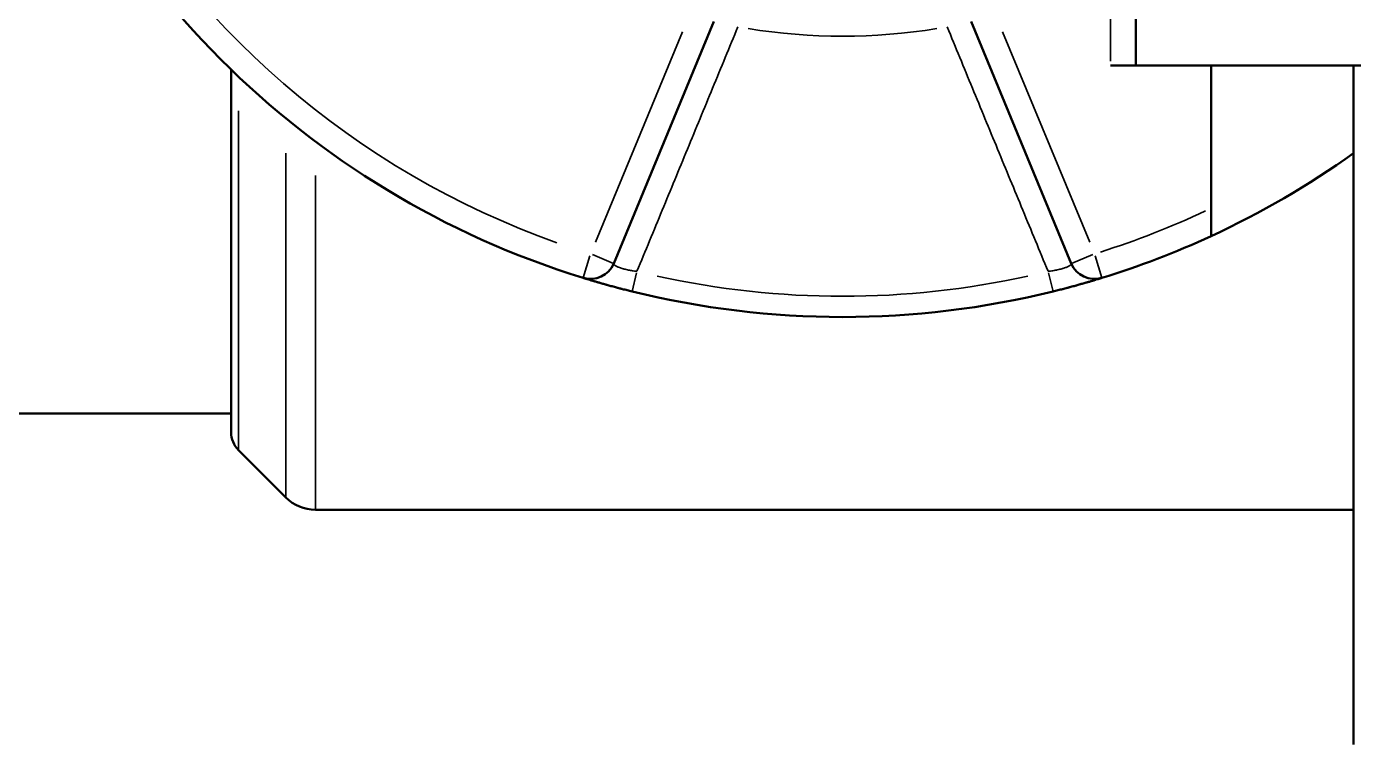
# Model space of a CAD drawing. Header units: millimetres. Extents: x 0 to 2100, y 0 to 1485.
# Drawn here: x 486.1 to 644.5, y 328.7 to 414.3 of the extents above; entities that cross this region are included whole.
import ezdxf

# ---------------------------------------------------------------- set-up
doc = ezdxf.new("R2010")
doc.units = ezdxf.units.MM
doc.header["$LTSCALE"] = 5
doc.layers.add('Visibile (ISO)', color=7, linetype='Continuous', lineweight=50)
doc.layers.add('Visibile sottile (ISO)', color=7, linetype='Continuous', lineweight=35)

msp = doc.modelspace()

# ---------------------------------------------------------------- linework, layer by layer
at = {"layer": 'Visibile (ISO)'}
for p, q in [((618.5468, 420.1548), (618.5468, 409.6529)), ((556.2312, 386.0432), (568.1881, 414.9097)), ((598.9054, 414.9097), (610.8623, 386.0432)), ((510.5468, 365.8955), (510.5468, 409.181)), ((615.5468, 409.6529), (618.5468, 409.6529)), ((618.5468, 409.6529), (688.5468, 409.6529)), ((627.5468, 409.6529), (627.5468, 392.6311)), ((644.5468, 409.6529), (644.5468, 328.6529)), ((627.5468, 392.6311), (627.5468, 389.3166)), ((510.5468, 368.1529), (478.5468, 368.1529)), ((511.4255, 363.7742), (517.0823, 358.1173)), ((520.6178, 356.6529), (644.5468, 356.6529))]:
    msp.add_line(p, q, dxfattribs=at)
for centre, radius, start, end in [((583.5468, 484.6529), 105, 197.155883, 252.844117), ((583.5468, 484.6529), 105, 294.774474, 305.517556), ((583.5468, 484.6529), 105, 287.155883, 294.774474), ((553.4596, 387.1913), 3, 252.844117, 337.5), ((613.634, 387.1913), 3, 202.5, 287.155883), ((583.5468, 484.6529), 105, 256.151514, 283.848486), ((513.5468, 365.8955), 3, 180, 225), ((520.6178, 361.6529), 5, 225, 270)]:
    msp.add_arc(centre, radius, start, end, dxfattribs=at)
for points, knots in [([(558.4145, 382.705), (558.2216, 382.7526), (558.0298, 382.8004), (557.839, 382.8486), (557.6482, 382.8968), (557.4585, 382.9452), (557.2698, 382.994), (557.2463, 383.0001), (557.2227, 383.0062), (557.1992, 383.0123), (557.1756, 383.0184), (557.1521, 383.0245), (557.1286, 383.0306), (557.1248, 383.0316), (557.1211, 383.0326), (557.1173, 383.0336), (557.0742, 383.0448), (557.0313, 383.056), (556.9886, 383.0671), (556.9841, 383.0683), (556.9797, 383.0694), (556.9753, 383.0706), (556.8869, 383.0937), (556.7992, 383.1168), (556.7123, 383.1398), (556.7068, 383.1412), (556.7012, 383.1427), (556.6957, 383.1442), (556.519, 383.1909), (556.3455, 383.2373), (556.1752, 383.2833), (556.1678, 383.2853), (556.1604, 383.2873), (556.153, 383.2893), (555.9851, 383.3346), (555.8203, 383.3796), (555.6586, 383.4242), (555.6498, 383.4266), (555.6411, 383.429), (555.6323, 383.4314), (555.5569, 383.4522), (555.4822, 383.4729), (555.4082, 383.4935), (555.3989, 383.4961), (555.3896, 383.4987), (555.3803, 383.5013), (555.369, 383.5044), (555.3577, 383.5076), (555.3464, 383.5107), (555.337, 383.5133), (555.3276, 383.5159), (555.3183, 383.5185), (555.3072, 383.5216), (555.2962, 383.5247), (555.2852, 383.5278), (555.2757, 383.5304), (555.2663, 383.5331), (555.2569, 383.5357), (555.2259, 383.5444), (555.1951, 383.553), (555.1645, 383.5616), (555.155, 383.5643), (555.1454, 383.5669), (555.1359, 383.5696), (554.9869, 383.6115), (554.8432, 383.6522), (554.705, 383.6917), (554.6955, 383.6944), (554.686, 383.6972), (554.6765, 383.6999), (554.5398, 383.739), (554.4084, 383.7769), (554.2823, 383.8134), (554.2733, 383.8161), (554.2643, 383.8187), (554.2553, 383.8213), (554.1883, 383.8407), (554.1229, 383.8598), (554.059, 383.8785), (554.0271, 383.8878), (553.9956, 383.8971), (553.9645, 383.9062), (553.9489, 383.9108), (553.9335, 383.9153), (553.9181, 383.9198), (553.9109, 383.922), (553.9037, 383.9241), (553.8966, 383.9262), (553.8885, 383.9286), (553.8804, 383.9309), (553.8724, 383.9333), (553.8652, 383.9354), (553.8581, 383.9375), (553.851, 383.9396), (553.836, 383.944), (553.8211, 383.9484), (553.8063, 383.9528), (553.7767, 383.9615), (553.7477, 383.9701), (553.7192, 383.9786), (553.6622, 383.9955), (553.6072, 384.0118), (553.5543, 384.0276), (553.5477, 384.0295), (553.5411, 384.0315), (553.5345, 384.0335), (553.4364, 384.0627), (553.3454, 384.09), (553.2615, 384.1153), (553.2564, 384.1168), (553.2514, 384.1184), (553.2463, 384.1199), (553.1628, 384.145), (553.0865, 384.1682), (553.0175, 384.1891), (553.014, 384.1902), (553.0105, 384.1913), (553.007, 384.1923), (552.9891, 384.1978), (552.9717, 384.2031), (552.9548, 384.2082), (552.9409, 384.2124), (552.9273, 384.2166), (552.9141, 384.2206), (552.9113, 384.2215), (552.9085, 384.2223), (552.9057, 384.2232), (552.9045, 384.2235), (552.9033, 384.2239), (552.9021, 384.2243), (552.8981, 384.2255), (552.8942, 384.2267), (552.8903, 384.2279), (552.8825, 384.2303), (552.8748, 384.2326), (552.8673, 384.2349), (552.8523, 384.2395), (552.8379, 384.2439), (552.824, 384.2481), (552.8219, 384.2488), (552.8199, 384.2494), (552.8178, 384.25), (552.7652, 384.2661), (552.7213, 384.2796), (552.6859, 384.2905), (552.6849, 384.2908), (552.6839, 384.2911), (552.683, 384.2914), (552.6476, 384.3023), (552.6208, 384.3105), (552.6027, 384.3161), (552.5841, 384.3218), (552.5747, 384.3248), (552.5747, 384.3248)], [0, 0, 0, 0, 0.00059289856, 0.00059289856, 0.00059289856, 0.00118579713, 0.00118579713, 0.00118579713, 0.00125990945, 0.00125990945, 0.00125990945, 0.00133402177, 0.00133402177, 0.00133402177, 0.00134599006, 0.00134599006, 0.00134599006, 0.00148224641, 0.00148224641, 0.00148224641, 0.00149630056, 0.00149630056, 0.00149630056, 0.00177869569, 0.00177869569, 0.00177869569, 0.00179670022, 0.00179670022, 0.00179670022, 0.00237159425, 0.00237159425, 0.00237159425, 0.00239662266, 0.00239662266, 0.00239662266, 0.00296449282, 0.00296449282, 0.00296449282, 0.00299537848, 0.00299537848, 0.00299537848, 0.0032609421, 0.0032609421, 0.0032609421, 0.00329430968, 0.00329430968, 0.00329430968, 0.00333505442, 0.00333505442, 0.00333505442, 0.00336899425, 0.00336899425, 0.00336899425, 0.00340916674, 0.00340916674, 0.00340916674, 0.0034436509, 0.0034436509, 0.0034436509, 0.00355739138, 0.00355739138, 0.00355739138, 0.00359288016, 0.00359288016, 0.00359288016, 0.00415028994, 0.00415028994, 0.00415028994, 0.00418872186, 0.00418872186, 0.00418872186, 0.00474318851, 0.00474318851, 0.00474318851, 0.00478286799, 0.00478286799, 0.00478286799, 0.0050792995, 0.0050792995, 0.0050792995, 0.00522735996, 0.00522735996, 0.00522735996, 0.00530135331, 0.00530135331, 0.00530135331, 0.00533608707, 0.00533608707, 0.00533608707, 0.00537531651, 0.00537531651, 0.00537531651, 0.00541019939, 0.00541019939, 0.00541019939, 0.00548431171, 0.00548431171, 0.00548431171, 0.00563253635, 0.00563253635, 0.00563253635, 0.00592898563, 0.00592898563, 0.00592898563, 0.00596615736, 0.00596615736, 0.00596615736, 0.0065218842, 0.0065218842, 0.0065218842, 0.00655555018, 0.00655555018, 0.00655555018, 0.00711478276, 0.00711478276, 0.00711478276, 0.00714351157, 0.00714351157, 0.00714351157, 0.00729028569, 0.00729028569, 0.00729028569, 0.00741123204, 0.00741123204, 0.00741123204, 0.0074369502, 0.0074369502, 0.0074369502, 0.0074482882, 0.0074482882, 0.0074482882, 0.00748534436, 0.00748534436, 0.00748534436, 0.00755945668, 0.00755945668, 0.00755945668, 0.00770768132, 0.00770768132, 0.00770768132, 0.0077301381, 0.0077301381, 0.0077301381, 0.00830057989, 0.00830057989, 0.00830057989, 0.00831609777, 0.00831609777, 0.00831609777, 0.00889347845, 0.00889347845, 0.00889347845, 0.00948637701, 0.00948637701, 0.00948637701, 0.00948637701]), ([(614.5189, 384.3248), (614.5189, 384.3248), (614.5099, 384.322), (614.492, 384.3165), (614.4916, 384.3163), (614.4911, 384.3162), (614.4907, 384.3161), (614.4727, 384.3105), (614.4462, 384.3023), (614.411, 384.2915), (614.4095, 384.2911), (614.408, 384.2906), (614.4066, 384.2902), (614.3988, 384.2878), (614.3907, 384.2853), (614.3822, 384.2827), (614.3804, 384.2821), (614.3785, 384.2815), (614.3767, 384.281), (614.3733, 384.28), (614.3699, 384.2789), (614.3664, 384.2778), (614.3645, 384.2772), (614.3625, 384.2766), (614.3605, 384.276), (614.357, 384.2749), (614.3534, 384.2738), (614.3498, 384.2727), (614.3477, 384.2721), (614.3455, 384.2714), (614.3433, 384.2707), (614.3224, 384.2643), (614.2997, 384.2574), (614.2752, 384.2499), (614.2724, 384.249), (614.2695, 384.2481), (614.2666, 384.2472), (614.2145, 384.2313), (614.1548, 384.2131), (614.0875, 384.1926), (614.083, 384.1913), (614.0785, 384.1899), (614.074, 384.1885), (614.0063, 384.1679), (613.9313, 384.1452), (613.8487, 384.1203), (613.8425, 384.1184), (613.8361, 384.1165), (613.8298, 384.1146), (613.7914, 384.1031), (613.7515, 384.0911), (613.7099, 384.0786), (613.7027, 384.0764), (613.6955, 384.0743), (613.6882, 384.0721), (613.6709, 384.0669), (613.6534, 384.0617), (613.6356, 384.0563), (613.6279, 384.054), (613.6202, 384.0517), (613.6124, 384.0494), (613.6073, 384.0479), (613.6023, 384.0464), (613.5972, 384.0448), (613.5893, 384.0425), (613.5813, 384.0401), (613.5733, 384.0377), (613.5682, 384.0362), (613.5631, 384.0347), (613.558, 384.0332), (613.5499, 384.0307), (613.5417, 384.0283), (613.5335, 384.0259), (613.4352, 383.9966), (613.3308, 383.9656), (613.2206, 383.9331), (613.2109, 383.9303), (613.2013, 383.9275), (613.1916, 383.9246), (613.0804, 383.8919), (612.9633, 383.8576), (612.8404, 383.8219), (612.8296, 383.8188), (612.8188, 383.8156), (612.8079, 383.8125), (612.6836, 383.7764), (612.5534, 383.7389), (612.4172, 383.6999), (612.4056, 383.6966), (612.394, 383.6933), (612.3823, 383.6899), (612.3753, 383.6879), (612.3683, 383.6859), (612.3612, 383.6839), (612.3496, 383.6806), (612.3379, 383.6773), (612.3261, 383.6739), (612.3189, 383.6719), (612.3118, 383.6698), (612.3046, 383.6678), (612.2929, 383.6644), (612.2811, 383.6611), (612.2693, 383.6578), (612.243, 383.6502), (612.2164, 383.6427), (612.1897, 383.6351), (612.178, 383.6318), (612.1663, 383.6285), (612.1545, 383.6252), (612.0887, 383.6065), (612.0221, 383.5877), (611.9547, 383.5688), (611.943, 383.5655), (611.9314, 383.5623), (611.9198, 383.559), (611.7714, 383.5174), (611.6192, 383.475), (611.463, 383.4319), (611.452, 383.4289), (611.441, 383.4258), (611.4299, 383.4228), (611.2716, 383.3792), (611.1092, 383.3349), (610.9429, 383.2899), (610.933, 383.2872), (610.9232, 383.2846), (610.9133, 383.2819), (610.8338, 383.2604), (610.7533, 383.2388), (610.672, 383.2171), (610.6629, 383.2146), (610.6539, 383.2122), (610.6448, 383.2098), (610.631, 383.2061), (610.617, 383.2024), (610.6031, 383.1987), (610.5943, 383.1963), (610.5855, 383.194), (610.5767, 383.1916), (610.5625, 383.1878), (610.5482, 383.184), (610.534, 383.1803), (610.5254, 383.178), (610.5169, 383.1757), (610.5084, 383.1734), (610.4707, 383.1634), (610.433, 383.1534), (610.3952, 383.1434), (610.3872, 383.1413), (610.3792, 383.1392), (610.3712, 383.1371), (610.1935, 383.0901), (610.0142, 383.0433), (609.8335, 382.9965), (609.8279, 382.9951), (609.8223, 382.9936), (609.8167, 382.9922), (609.6331, 382.9448), (609.4481, 382.8975), (609.2614, 382.8503), (609.069, 382.8017), (608.8748, 382.7533), (608.6791, 382.705)], [0, 0, 0, 0, 0.00057847775, 0.00057847775, 0.00057847775, 0.00059182513, 0.00059182513, 0.00059182513, 0.00116004261, 0.00116004261, 0.00116004261, 0.00118365025, 0.00118365025, 0.00118365025, 0.00130592424, 0.00130592424, 0.00130592424, 0.00133160653, 0.00133160653, 0.00133160653, 0.00137894118, 0.00137894118, 0.00137894118, 0.00140558467, 0.00140558467, 0.00140558467, 0.00145200271, 0.00145200271, 0.00145200271, 0.00147956281, 0.00147956281, 0.00147956281, 0.00174446052, 0.00174446052, 0.00174446052, 0.00177547538, 0.00177547538, 0.00177547538, 0.00233027916, 0.00233027916, 0.00233027916, 0.0023673005, 0.0023673005, 0.0023673005, 0.00291729322, 0.00291729322, 0.00291729322, 0.00295912563, 0.00295912563, 0.00295912563, 0.00321125356, 0.00321125356, 0.00321125356, 0.00325503819, 0.00325503819, 0.00325503819, 0.00335835491, 0.00335835491, 0.00335835491, 0.00340299447, 0.00340299447, 0.00340299447, 0.00343192883, 0.00343192883, 0.00343192883, 0.00347697262, 0.00347697262, 0.00347697262, 0.00350552921, 0.00350552921, 0.00350552921, 0.00355095076, 0.00355095076, 0.00355095076, 0.004095313, 0.004095313, 0.004095313, 0.00414277588, 0.00414277588, 0.00414277588, 0.00468678883, 0.00468678883, 0.00468678883, 0.00473460101, 0.00473460101, 0.00473460101, 0.0052799645, 0.0052799645, 0.0052799645, 0.00532642613, 0.00532642613, 0.00532642613, 0.00535423581, 0.00535423581, 0.00535423581, 0.00540040427, 0.00540040427, 0.00540040427, 0.00542852958, 0.00542852958, 0.00542852958, 0.00547438242, 0.00547438242, 0.00547438242, 0.00557719349, 0.00557719349, 0.00557719349, 0.0056223387, 0.0056223387, 0.0056223387, 0.00587479806, 0.00587479806, 0.00587479806, 0.00591825126, 0.00591825126, 0.00591825126, 0.00647109562, 0.00647109562, 0.00647109562, 0.00651007639, 0.00651007639, 0.00651007639, 0.00706883459, 0.00706883459, 0.00706883459, 0.00710190151, 0.00710190151, 0.00710190151, 0.00736825037, 0.00736825037, 0.00736825037, 0.00739781407, 0.00739781407, 0.00739781407, 0.00744316413, 0.00744316413, 0.00744316413, 0.00747179222, 0.00747179222, 0.00747179222, 0.00751808794, 0.00751808794, 0.00751808794, 0.00754577036, 0.00754577036, 0.00754577036, 0.00766796624, 0.00766796624, 0.00766796624, 0.00769372664, 0.00769372664, 0.00769372664, 0.00826782915, 0.00826782915, 0.00826782915, 0.00828555176, 0.00828555176, 0.00828555176, 0.00886824141, 0.00886824141, 0.00886824141, 0.00946920202, 0.00946920202, 0.00946920202, 0.00946920202])]:
    msp.add_open_spline(points, degree=3, knots=knots, dxfattribs=at)
at = {"layer": 'Visibile sottile (ISO)'}
for p, q in [((615.5468, 419.6297), (615.5468, 410.178)), ((564.4337, 413.6852), (554.0372, 388.5857)), ((613.0564, 388.5857), (602.6598, 413.6852)), ((511.4255, 404.2572), (511.4255, 363.8932)), ((517.0823, 358.2379), (517.0823, 399.2116)), ((520.6178, 396.5535), (520.6178, 356.7697)), ((553.3902, 386.9664), (552.5774, 384.3336)), ((556.2227, 386.0468), (553.677, 387.1012)), ((613.4165, 387.1012), (610.8709, 386.0468)), ((614.5161, 384.3336), (613.7034, 386.9664)), ((558.4162, 382.7121), (558.9588, 384.9131)), ((608.1347, 384.9131), (608.6773, 382.7121))]:
    msp.add_line(p, q, dxfattribs=at)
for radius, start, end in [(102, 207.790489, 250.472873), (71.4791, 260.938642, 279.061358), (102, 287.575824, 295.134756), (102.5209, 257.536362, 282.463638)]:
    msp.add_arc((583.5468, 484.6529), radius, start, end, dxfattribs=at)
for points, knots in [([(559.0079, 385.112), (560.0121, 387.5415), (561.0162, 389.9712), (563.0241, 394.8308), (564.0279, 397.2608), (566.0352, 402.1211), (567.0387, 404.5514), (569.0451, 409.4126), (570.0481, 411.8434), (571.0508, 414.2746)], [0, 0, 0, 0, 0.0080056539, 0.0080056539, 0.0160113079, 0.0160113079, 0.0240169618, 0.0240169618, 0.0320226157, 0.0320226157, 0.0320226157, 0.0320226157]), ([(596.0427, 414.2746), (597.0454, 411.8434), (598.0484, 409.4126), (600.0549, 404.5514), (601.0584, 402.1211), (603.0656, 397.2608), (604.0695, 394.8308), (606.0774, 389.9712), (607.0815, 387.5415), (608.0857, 385.112)], [0, 0, 0, 0, 0.008005654, 0.008005654, 0.0160113079, 0.0160113079, 0.0240169619, 0.0240169619, 0.0320226159, 0.0320226159, 0.0320226159, 0.0320226159]), ([(556.2312, 386.0432), (556.2251, 386.0283), (556.2233, 386.0126), (556.2259, 385.996), (556.2284, 385.9794), (556.2354, 385.962), (556.2467, 385.9438), (556.258, 385.9255), (556.2737, 385.9064), (556.2941, 385.8865), (556.3042, 385.8766), (556.3155, 385.8664), (556.328, 385.856), (556.3312, 385.8534), (556.3344, 385.8508), (556.3376, 385.8482), (556.3409, 385.8456), (556.3442, 385.843), (556.3477, 385.8403), (556.3545, 385.8351), (556.3615, 385.8298), (556.3689, 385.8245), (556.3983, 385.8032), (556.432, 385.7815), (556.4701, 385.7593), (556.5081, 385.7371), (556.5505, 385.7146), (556.5974, 385.6916), (556.6442, 385.6687), (556.6955, 385.6454), (556.7516, 385.6218), (556.7586, 385.6188), (556.7657, 385.6159), (556.7729, 385.6129), (556.78, 385.61), (556.7872, 385.607), (556.7945, 385.6041), (556.809, 385.5982), (556.8238, 385.5923), (556.8388, 385.5864), (556.8688, 385.5746), (556.8997, 385.5629), (556.9315, 385.5512), (556.9952, 385.5279), (557.0625, 385.5048), (557.1334, 385.482), (557.2043, 385.4592), (557.2789, 385.4366), (557.3574, 385.4145), (557.3966, 385.4034), (557.4367, 385.3925), (557.4779, 385.3816), (557.4985, 385.3762), (557.5192, 385.3708), (557.54, 385.3655), (557.5609, 385.3601), (557.5819, 385.3549), (557.603, 385.3497), (557.6875, 385.3288), (557.7742, 385.3089), (557.8629, 385.2898), (557.9517, 385.2708), (558.0425, 385.2527), (558.1354, 385.2356), (558.1819, 385.227), (558.2289, 385.2187), (558.2764, 385.2107), (558.3002, 385.2066), (558.3241, 385.2027), (558.3481, 385.1988), (558.3721, 385.1949), (558.3963, 385.191), (558.4205, 385.1873), (558.5172, 385.1722), (558.6146, 385.1584), (558.7125, 385.1459), (558.8104, 385.1334), (558.9088, 385.1221), (559.0079, 385.112)], [0, 0, 0, 0, 0.00029426686, 0.00029426686, 0.00029426686, 0.00058853373, 0.00058853373, 0.00058853373, 0.00088280059, 0.00088280059, 0.00088280059, 0.00102993403, 0.00102993403, 0.00102993403, 0.00106671738, 0.00106671738, 0.00106671738, 0.00110350074, 0.00110350074, 0.00110350074, 0.00117706746, 0.00117706746, 0.00117706746, 0.00147133432, 0.00147133432, 0.00147133432, 0.00176560119, 0.00176560119, 0.00176560119, 0.00205986805, 0.00205986805, 0.00205986805, 0.00209665141, 0.00209665141, 0.00209665141, 0.00213343477, 0.00213343477, 0.00213343477, 0.00220700149, 0.00220700149, 0.00220700149, 0.00235413492, 0.00235413492, 0.00235413492, 0.00264840178, 0.00264840178, 0.00264840178, 0.00294266865, 0.00294266865, 0.00294266865, 0.00308980208, 0.00308980208, 0.00308980208, 0.0031633688, 0.0031633688, 0.0031633688, 0.00323693551, 0.00323693551, 0.00323693551, 0.00353120238, 0.00353120238, 0.00353120238, 0.00382546924, 0.00382546924, 0.00382546924, 0.00397260267, 0.00397260267, 0.00397260267, 0.00404616939, 0.00404616939, 0.00404616939, 0.00411973611, 0.00411973611, 0.00411973611, 0.00441400297, 0.00441400297, 0.00441400297, 0.00470826984, 0.00470826984, 0.00470826984, 0.00470826984]), ([(608.0857, 385.112), (608.1847, 385.1221), (608.2827, 385.1333), (608.3799, 385.1458), (608.4771, 385.1582), (608.5734, 385.1718), (608.6688, 385.1866), (608.7641, 385.2014), (608.8586, 385.2173), (608.9521, 385.2345), (608.9755, 385.2388), (608.9989, 385.2432), (609.0221, 385.2476), (609.0337, 385.2498), (609.0454, 385.2521), (609.057, 385.2543), (609.0686, 385.2566), (609.0801, 385.2589), (609.0917, 385.2612), (609.1378, 385.2703), (609.1832, 385.2797), (609.2279, 385.2892), (609.3167, 385.3083), (609.4028, 385.3281), (609.4861, 385.3486), (609.5689, 385.3689), (609.649, 385.39), (609.7263, 385.4117), (609.765, 385.4226), (609.8029, 385.4336), (609.8402, 385.4447), (609.8588, 385.4503), (609.8773, 385.4559), (609.8955, 385.4616), (609.9047, 385.4644), (609.9138, 385.4673), (609.9228, 385.4701), (609.9318, 385.4729), (609.9408, 385.4758), (609.9497, 385.4786), (609.9522, 385.4794), (609.9546, 385.4802), (609.9571, 385.481), (610.0256, 385.503), (610.0903, 385.5251), (610.1513, 385.5473), (610.1543, 385.5484), (610.1573, 385.5495), (610.1603, 385.5506), (610.2203, 385.5726), (610.2767, 385.5946), (610.3296, 385.6166), (610.3327, 385.6179), (610.3359, 385.6192), (610.339, 385.6206), (610.3911, 385.6424), (610.4398, 385.6643), (610.4849, 385.6861), (610.4878, 385.6876), (610.4908, 385.689), (610.4937, 385.6904), (610.4967, 385.6919), (610.4997, 385.6933), (610.5026, 385.6948), (610.5056, 385.6962), (610.5084, 385.6977), (610.5113, 385.6991), (610.5142, 385.7006), (610.5171, 385.702), (610.52, 385.7035), (610.5229, 385.7049), (610.5257, 385.7063), (610.5285, 385.7078), (610.537, 385.7121), (610.5453, 385.7164), (610.5535, 385.7207), (610.5562, 385.7221), (610.5589, 385.7235), (610.5616, 385.725), (610.5804, 385.7349), (610.5983, 385.7448), (610.6153, 385.7546), (610.6177, 385.7559), (610.6201, 385.7573), (610.6225, 385.7587), (610.6586, 385.7797), (610.6906, 385.8002), (610.7186, 385.8202), (610.7203, 385.8214), (610.722, 385.8226), (610.7237, 385.8238), (610.7516, 385.844), (610.7755, 385.8636), (610.7954, 385.8826), (610.7964, 385.8836), (610.7974, 385.8845), (610.7984, 385.8855), (610.8078, 385.8946), (610.8163, 385.9037), (610.8239, 385.9126), (610.8245, 385.9133), (610.8252, 385.9141), (610.8258, 385.9149), (610.8272, 385.9166), (610.8286, 385.9183), (610.8299, 385.9199), (610.8318, 385.9223), (610.8337, 385.9248), (610.8355, 385.9272), (610.836, 385.9279), (610.8365, 385.9286), (610.837, 385.9292), (610.84, 385.9333), (610.8428, 385.9374), (610.8454, 385.9414), (610.8574, 385.9602), (610.8647, 385.9781), (610.8675, 385.9951), (610.8703, 386.012), (610.8686, 386.0281), (610.8623, 386.0432)], [0, 0, 0, 0, 0.00029389646, 0.00029389646, 0.00029389646, 0.00058779291, 0.00058779291, 0.00058779291, 0.00088168937, 0.00088168937, 0.00088168937, 0.00095516348, 0.00095516348, 0.00095516348, 0.00099190054, 0.00099190054, 0.00099190054, 0.00102863759, 0.00102863759, 0.00102863759, 0.00117558582, 0.00117558582, 0.00117558582, 0.00146773548, 0.00146773548, 0.00146773548, 0.00175771192, 0.00175771192, 0.00175771192, 0.00190251378, 0.00190251378, 0.00190251378, 0.00197486897, 0.00197486897, 0.00197486897, 0.00201103796, 0.00201103796, 0.00201103796, 0.00204722809, 0.00204722809, 0.00204722809, 0.00205727519, 0.00205727519, 0.00205727519, 0.00233737902, 0.00233737902, 0.00233737902, 0.00235117164, 0.00235117164, 0.00235117164, 0.00262862207, 0.00262862207, 0.00262862207, 0.0026450681, 0.0026450681, 0.0026450681, 0.00292091246, 0.00292091246, 0.00292091246, 0.00293896455, 0.00293896455, 0.00293896455, 0.00295751975, 0.00295751975, 0.00295751975, 0.00297570161, 0.00297570161, 0.00297570161, 0.00299414879, 0.00299414879, 0.00299414879, 0.00301243867, 0.00301243867, 0.00301243867, 0.00306749042, 0.00306749042, 0.00306749042, 0.00308591278, 0.00308591278, 0.00308591278, 0.00321450249, 0.00321450249, 0.00321450249, 0.00323286101, 0.00323286101, 0.00323286101, 0.00350979457, 0.00350979457, 0.00350979457, 0.00352675746, 0.00352675746, 0.00352675746, 0.00380670744, 0.00380670744, 0.00380670744, 0.00382065392, 0.00382065392, 0.00382065392, 0.00395575975, 0.00395575975, 0.00395575975, 0.00396760214, 0.00396760214, 0.00396760214, 0.00399307987, 0.00399307987, 0.00399307987, 0.00403040569, 0.00403040569, 0.00403040569, 0.00404107626, 0.00404107626, 0.00404107626, 0.00410505878, 0.00410505878, 0.00410505878, 0.00440369298, 0.00440369298, 0.00440369298, 0.00470234328, 0.00470234328, 0.00470234328, 0.00470234328])]:
    msp.add_open_spline(points, degree=3, knots=knots, dxfattribs=at)

doc.saveas('drawing.dxf')
